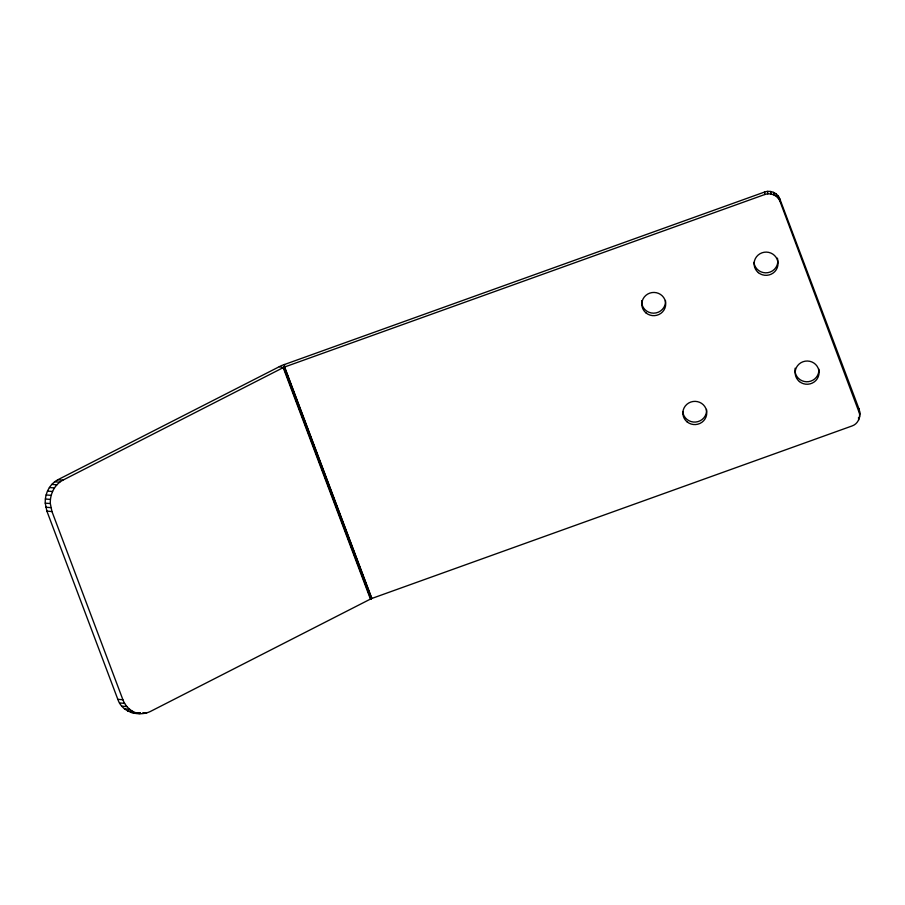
<?xml version="1.0" encoding="UTF-8"?>
<svg xmlns="http://www.w3.org/2000/svg" width="905" height="905" viewBox="0 0 905 905"><rect width="100%" height="100%" fill="white"/><g stroke="black" fill="none" stroke-linecap="round" stroke-linejoin="round"><path stroke-width="1.36" d="M45.25 503.157C44.82 493.859 49.424 484.164 57.83 479.763L281.455 365.597L764.589 192.03C770.46 189.88 777.587 192.923 779.805 198.84L858.902 408.664C861.232 415.157 859.083 423.608 852.012 425.972L371.231 598.68L150.139 711.601C138.488 716.884 122.051 712.382 117.831 699.35L46.89 511.133L45.25 503.157L50.318 503.542L51.958 511.529L122.899 699.746C125.546 706.828 131.847 712.676 139.506 713.581M50.318 503.542C49.888 494.254 54.492 484.56 62.909 480.159L283.989 367.226L764.77 194.518C770.641 192.369 777.757 195.412 779.986 201.329L859.75 414.094M859.569 411.605L859.614 417.103M134.438 713.197L140.433 712.801M57.83 479.763L62.909 480.159M54.639 481.788L59.707 482.184M51.789 484.401L56.868 484.797M49.379 487.535L54.447 487.931M47.467 491.087L52.535 491.483M46.121 494.956L51.189 495.352M45.374 499.017L50.442 499.413M45.759 507.23L50.827 507.626M46.89 511.133L51.958 511.529M117.831 699.35L122.899 699.746M119.539 702.959L124.607 703.355M121.768 706.16L126.836 706.545M124.46 708.853L129.528 709.249M127.537 710.968L132.605 711.353M142.9 712.676L146.701 712.97M130.897 712.427L135.965 712.823M138.046 713.242L140.58 713.445M279.306 366.627L283.197 367.622L370.428 599.065M371.865 598.431L284.634 366.989L284.453 364.5M284.43 367.057L371.672 598.499M284.193 367.147L371.435 598.601M283.989 367.226L371.231 598.68M283.819 367.306L371.05 598.759M283.638 367.396L370.88 598.839M858.902 408.664L859.071 411.164M858.517 417.488L858.698 419.977M779.805 198.84L779.986 201.329M778.368 196.17L778.549 198.659M776.275 193.964L776.456 196.453M773.662 192.369L773.843 194.858M770.709 191.475L770.89 193.964M767.61 191.362L767.791 193.851M764.589 192.03L764.77 194.518M818.844 369.059A11.957 11.618 -4.1 0 1 806.423 381.752A11.957 11.618 -4.1 0 1 795.156 368.188M706.545 409.399A11.957 11.618 -4.1 0 1 695.696 422.047A11.957 11.618 -4.1 0 1 682.732 411.549M665.492 300.483A11.957 11.618 -4.1 0 1 653.602 313.175A11.957 11.618 -4.1 0 1 641.668 300.607M777.418 258.151A11.957 11.618 -4.1 0 1 767.972 272.654A11.957 11.618 -4.1 0 1 753.967 262.303M799.432 381.571A11.957 11.618 -4.1 0 0 818.889 374.58A11.957 11.618 -4.1 0 0 803.007 361.74A11.957 11.618 -4.1 0 0 799.432 381.571M687.144 421.911A11.957 11.618 -4.1 0 0 706.59 414.92A11.957 11.618 -4.1 0 0 690.707 402.08A11.957 11.618 -4.1 0 0 687.144 421.911M646.091 312.994A11.957 11.618 -4.1 0 0 665.537 306.003A11.957 11.618 -4.1 0 0 649.654 293.163A11.957 11.618 -4.1 0 0 646.091 312.994M758.379 272.654A11.957 11.618 -4.1 0 0 777.836 265.663A11.957 11.618 -4.1 0 0 761.953 252.823A11.957 11.618 -4.1 0 0 758.379 272.654"/></g></svg>
